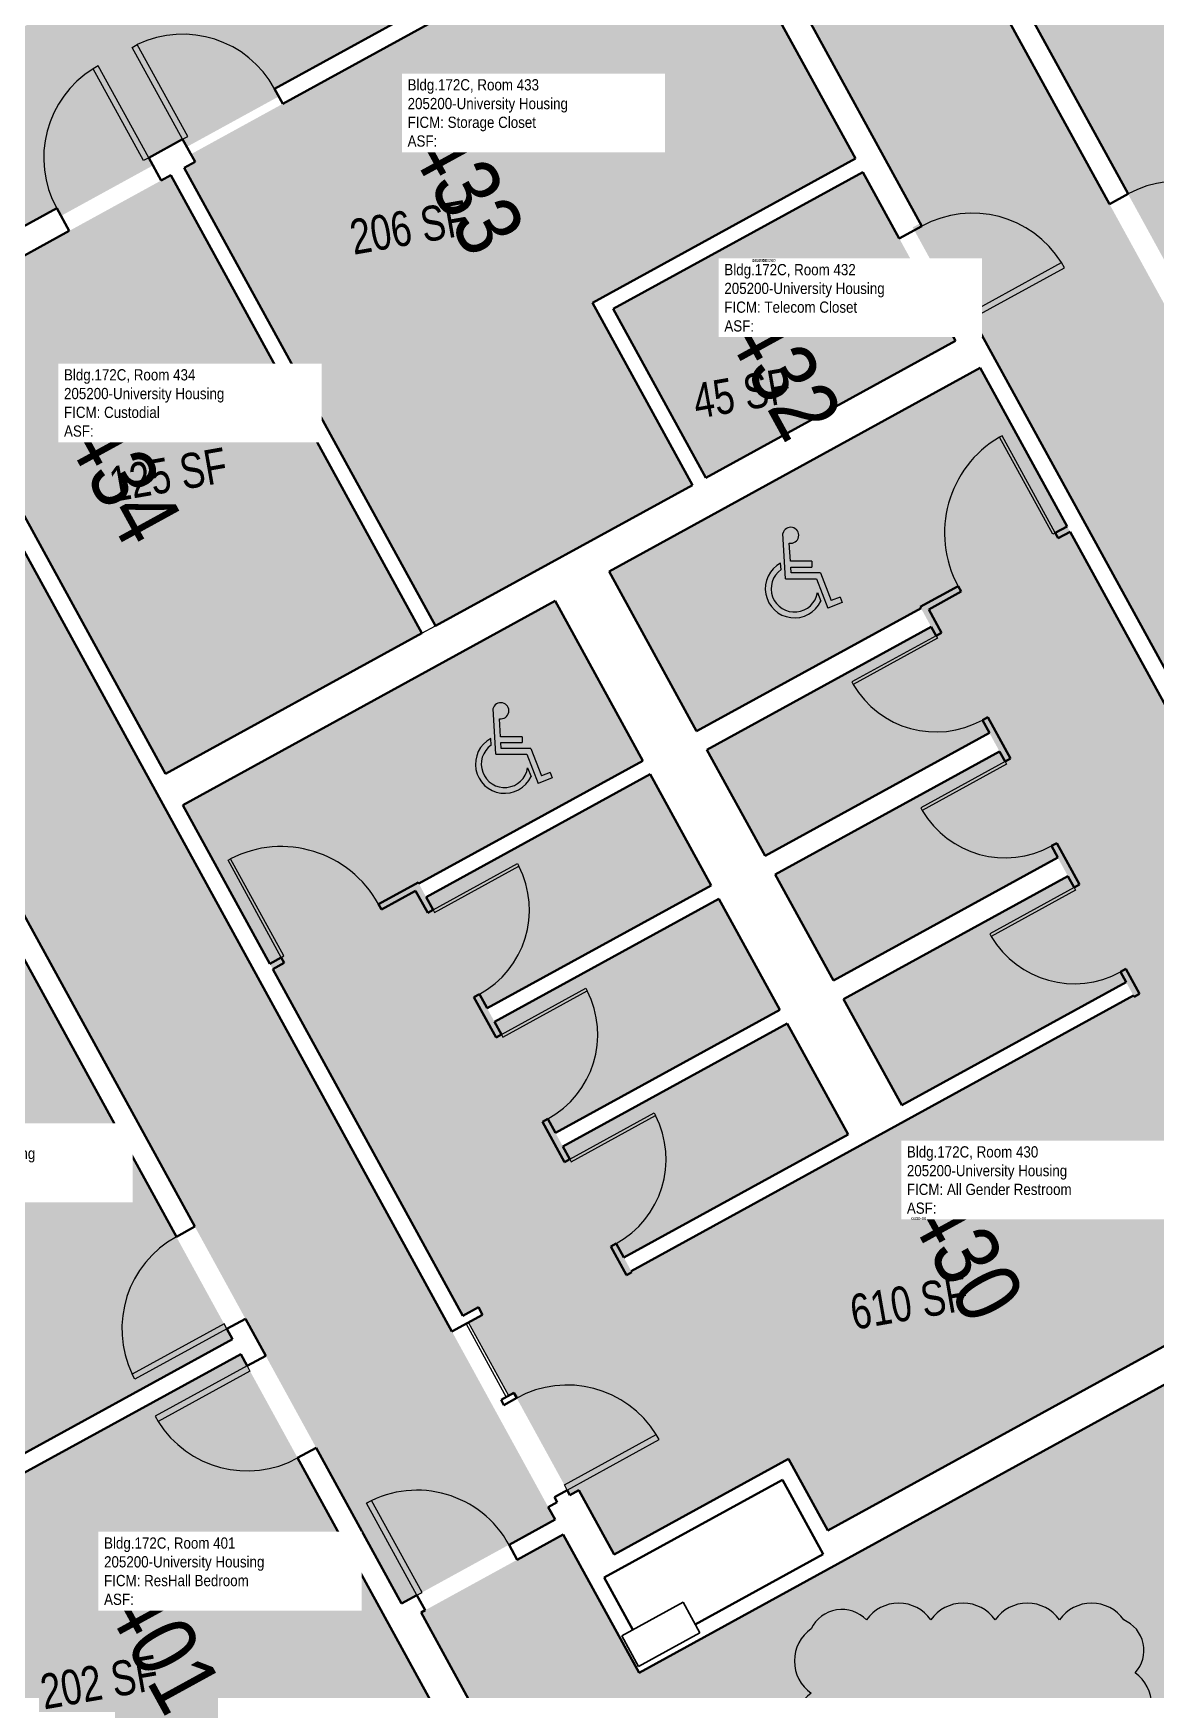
# Model space of a CAD drawing. Header units: inches. Extents: x 69235346 to 69237503, y 27657583 to 27660092.
# Drawn here: x 69235795 to 69236180, y 27659096 to 27659664 of the extents above; entities that cross this region are included whole.
import ezdxf
from ezdxf.enums import TextEntityAlignment as Align

# ---------------------------------------------------------------- set-up
doc = ezdxf.new("R2010")
doc.units = ezdxf.units.IN
doc.header["$LTSCALE"] = 100
doc.header["$MEASUREMENT"] = 0
doc.layers.get('0').update_dxf_attribs({"linetype": 'CONTINUOUS'})
for name, color, linetype in [('A-COLS', 5, 'CONTINUOUS'), ('A-DOOR', 2, 'CONTINUOUS'), ('A-GLAZ', 1, 'CONTINUOUS'), ('A-IDEN-ICON', 4, 'CONTINUOUS'), ('A-IDEN-RNUM', 7, 'CONTINUOUS'), ('A-IDEN-SNUM', 4, 'CONTINUOUS'), ('A-IDEN-VNUM', 4, 'CONTINUOUS'), ('A-WALL', 5, 'CONTINUOUS'), ('AREA-TEXT', 3, 'CONTINUOUS'), ('Rooms-Category-Color', 7, 'CONTINUOUS'), ('Rooms-College-Color', 7, 'CONTINUOUS'), ('Rooms-Department-Color', 7, 'CONTINUOUS'), ('Rooms-Division-Color', 7, 'CONTINUOUS'), ('Rooms-Information', 7, 'CONTINUOUS')]:
    doc.layers.add(name, color=color, linetype=linetype)
doc.layers.add('A-REV', color=1, linetype='CONTINUOUS', true_color=0xff0000)
doc.styles.add('CP_AREA', font='arial.ttf', dxfattribs={"height": 15})
doc.styles.add('CP_ROOMSNUMBER', font='arial.ttf', dxfattribs={"height": 1})
doc.styles.add('CP_ROOMVNUMBER', font='arial.ttf', dxfattribs={"width": 0.85, "height": 0.075})

# ---------------------------------------------------------------- blocks, each defined once
blk = doc.blocks.new('CPHC')
for p, q in [((5.49, 8), (5.01, 15.77)), ((6.31, 11), (6.12, 14.1)), ((4.7, 9.57), (4.63, 10.7)), ((10, 11), (6.31, 11)), ((6.37, 10), (10, 10)), ((6.43, 9), (6.37, 10)), ((11.48, 9), (6.43, 9)), ((10, 11), (10, 10)), ((11.48, 9), (13.31, 4.28)), ((5.49, 8), (10.79, 8)), ((10.79, 8), (12.74, 2.99)), ((10.95, 5.66), (11.53, 4.17)), ((15.18, 3.93), (12.74, 2.99)), ((14.82, 4.87), (13.31, 4.28)), ((14.82, 4.87), (15.18, 3.93))]:
    blk.add_line(p, q)
for centre, radius, start, end in [((6.35, 15.46), 1.38, 260.2584, 166.6451), ((7, 6.3), 5, 118.3454, 334.8586), ((7, 6.3), 4, 125.1719, 350.8537)]:
    blk.add_arc(centre, radius, start, end)

msp = doc.modelspace()

# ---------------------------------------------------------------- hatches: boundary and pattern name
at = {"layer": 'Rooms-Category-Color', "true_color": 0xadadad}
for points in [[(69236449.27, 27658960.69), (69236501.88, 27658989.54), (69236410.66, 27659155.86), (69236335.71, 27659292.53), (69236271.69, 27659409.25), (69236184.87, 27659567.57), (69236121.48, 27659683.14), (69236034.29, 27659842.11), (69236004.68, 27659896.11), (69235987.47, 27659927.49), (69235934.92, 27659898.67), (69235999.95, 27659780.08), (69235987.08, 27659773.02), (69235729.02, 27659631.5), (69235716.15, 27659624.43), (69235651.11, 27659743.02), (69235599.07, 27659714.48), (69235598.5, 27659714.17), (69235611.91, 27659689.72), (69235616.11, 27659682.06), (69235646.11, 27659627.37), (69235648.15, 27659623.64), (69235648.18, 27659623.58), (69235720.73, 27659491.3), (69235796.29, 27659353.53), (69235871.24, 27659216.86), (69235921.5, 27659125.23), (69235974.1, 27659154.08), (69235971.5, 27659158.82), (69235944.34, 27659208.36), (69235937.36, 27659221.07), (69235835.39, 27659407.01), (69235747.85, 27659566.62), (69235745, 27659571.83), (69235803.2, 27659603.74), (69235804.64, 27659601.11), (69235836.2, 27659618.42), (69235834.76, 27659621.05), (69235846.38, 27659627.43), (69235847.82, 27659624.8), (69235879.39, 27659642.11), (69235877.94, 27659644.74), (69235933.07, 27659674.97), (69236023.55, 27659724.59), (69236028.75, 27659727.45), (69236099.4, 27659598.63), (69236096.77, 27659597.19), (69236115.16, 27659563.65), (69236117.79, 27659565.09), (69236119.17, 27659562.57), (69236221.84, 27659375.38), (69236236.56, 27659348.53), (69236264.6, 27659297.4), (69236267.14, 27659292.77), (69236268.88, 27659289.6), (69236282.83, 27659264.17), (69236358.99, 27659125.29), (69236356.36, 27659123.85), (69236375.3, 27659089.32), (69236377.93, 27659090.77), (69236386.67, 27659074.83), (69236399.89, 27659050.72), (69236401.63, 27659047.55), (69236401.66, 27659047.49), (69236441.54, 27658974.77)], [(69235806.48, 27659595.42), (69235754.42, 27659566.87), (69235840.57, 27659409.78), (69235928.47, 27659457.99), (69235842.32, 27659615.08), (69235840.01, 27659613.81)], [(69236091.62, 27659594.36), (69236079.65, 27659616.17), (69235994.06, 27659569.23), (69236025.79, 27659511.36), (69236111.39, 27659558.31), (69236110.01, 27659560.83)], [(69236260.17, 27659287.81), (69236228.84, 27659344.94), (69236225.77, 27659343.25), (69236211.32, 27659369.61), (69236216.69, 27659372.55), (69236119.91, 27659549.01), (69235992.61, 27659479.19), (69236022.67, 27659424.39), (69236099.61, 27659466.59), (69236103.09, 27659460.23), (69236026.15, 27659418.04), (69236046.11, 27659381.65), (69236123.05, 27659423.84), (69236126.53, 27659417.49), (69236049.6, 27659375.29), (69236069.55, 27659338.9), (69236146.49, 27659381.1), (69236149.98, 27659374.74), (69236073.04, 27659332.55), (69236092.99, 27659296.16), (69236169.93, 27659338.36), (69236172.46, 27659333.75), (69236140.89, 27659316.44), (69236031.79, 27659256.61), (69236032.03, 27659256.17), (69236000.22, 27659239.29), (69235997.7, 27659243.9), (69236074.58, 27659286.06), (69236053.66, 27659324.2), (69235976.78, 27659282.04), (69235974.25, 27659286.64), (69236051.14, 27659328.81), (69236030.22, 27659366.95), (69235953.34, 27659324.78), (69235950.81, 27659329.38), (69236027.7, 27659371.55), (69236006.78, 27659409.69), (69235929.89, 27659367.53), (69235927.37, 27659372.13), (69236004.25, 27659414.29), (69235974.2, 27659469.09), (69235846.46, 27659399.04), (69235942.51, 27659223.9), (69235947.89, 27659226.84), (69235949.28, 27659224.3), (69235944.46, 27659221.65), (69235958.24, 27659196.53), (69235959.99, 27659197.49), (69235979.23, 27659162.42), (69235982.3, 27659164.1), (69235994.39, 27659142.05), (69236054.19, 27659174.84), (69236067.65, 27659150.29), (69236214.69, 27659230.94), (69236201.23, 27659255.49)], [(69236274.32, 27659031.9), (69236357.43, 27659076.41), (69236371.46, 27659084.1), (69236369.61, 27659087.48), (69236351.21, 27659121.02), (69236278.89, 27659252.89), (69236222.58, 27659222), (69236220.28, 27659220.74), (69236072.1, 27659139.48), (69236070.94, 27659138.84), (69236024.73, 27659113.5), (69236005.22, 27659102.8), (69236002.92, 27659101.54), (69236001.66, 27659103.84), (69235996.22, 27659113.75), (69235985.13, 27659133.98), (69235983.87, 27659136.28), (69235976.93, 27659148.93), (69235928.16, 27659122.18), (69235954.15, 27659074.79), (69235941.22, 27659067.69), (69236030.27, 27658905.32), (69236210.45, 27659004.14), (69236278.28, 27658880.46), (69236328.26, 27658907.87), (69236328, 27658908.35), (69236284.59, 27658987.49), (69236282.85, 27658990.67), (69236282.82, 27658990.72), (69236263.49, 27659025.96)]]:
    msp.add_hatch(color=253, dxfattribs=at).paths.add_polyline_path(points)
at = {"layer": 'Rooms-Category-Color', "true_color": 0x728ef3}
for points in [[(69236328.29, 27659649.58), (69236326.91, 27659652.1), (69236347.95, 27659663.64), (69236349.33, 27659661.12), (69236362.1, 27659668.12), (69236390.81, 27659683.87), (69236307.17, 27659836.38), (69236304.11, 27659834.69), (69236303.92, 27659835.02), (69236281.13, 27659822.52), (69236281.31, 27659822.19), (69236192.86, 27659773.68), (69236215.94, 27659731.6), (69236129.25, 27659684.05), (69236189.81, 27659573.63)], [(69236021.19, 27659508.84), (69235986.93, 27659571.31), (69236077.13, 27659620.78), (69236023.79, 27659718.03), (69235849.2, 27659622.27), (69235850.65, 27659619.64), (69235846.92, 27659617.6), (69235933.07, 27659460.51)], [(69235654.09, 27659269.41), (69235651.24, 27659267.85), (69235633.05, 27659257.87), (69235631.88, 27659260.01), (69235621.96, 27659254.57), (69235694.09, 27659123.05), (69235863.47, 27659215.95), (69235791.34, 27659347.47), (69235652.92, 27659271.55)], [(69235696.91, 27659117.9), (69235769.34, 27658985.83), (69235772.59, 27658987.61), (69235775.15, 27658989.02), (69235777.34, 27658990.22), (69235779.26, 27658991.27), (69235777.79, 27658993.96), (69235798.83, 27659005.5), (69235800.3, 27659002.82), (69235938.73, 27659078.73), (69235916.55, 27659119.17), (69235866.3, 27659210.8)]]:
    msp.add_hatch(color=171, dxfattribs=at).paths.add_polyline_path(points)
at = {"layer": 'Rooms-College-Color', "true_color": 0xadadad}
for points in [[(69236449.27, 27658960.69), (69236501.88, 27658989.54), (69236410.66, 27659155.86), (69236335.71, 27659292.53), (69236271.69, 27659409.25), (69236184.87, 27659567.57), (69236121.48, 27659683.14), (69236034.29, 27659842.11), (69236004.68, 27659896.11), (69235987.47, 27659927.49), (69235934.92, 27659898.67), (69235999.95, 27659780.08), (69235987.08, 27659773.02), (69235729.02, 27659631.5), (69235716.15, 27659624.43), (69235651.11, 27659743.02), (69235599.07, 27659714.48), (69235598.5, 27659714.17), (69235611.91, 27659689.72), (69235616.11, 27659682.06), (69235646.11, 27659627.37), (69235648.15, 27659623.64), (69235648.18, 27659623.58), (69235720.73, 27659491.3), (69235796.29, 27659353.53), (69235871.24, 27659216.86), (69235921.5, 27659125.23), (69235974.1, 27659154.08), (69235971.5, 27659158.82), (69235944.34, 27659208.36), (69235937.36, 27659221.07), (69235835.39, 27659407.01), (69235747.85, 27659566.62), (69235745, 27659571.83), (69235803.2, 27659603.74), (69235804.64, 27659601.11), (69235836.2, 27659618.42), (69235834.76, 27659621.05), (69235846.38, 27659627.43), (69235847.82, 27659624.8), (69235879.39, 27659642.11), (69235877.94, 27659644.74), (69235933.07, 27659674.97), (69236023.55, 27659724.59), (69236028.75, 27659727.45), (69236099.4, 27659598.63), (69236096.77, 27659597.19), (69236115.16, 27659563.65), (69236117.79, 27659565.09), (69236119.17, 27659562.57), (69236221.84, 27659375.38), (69236236.56, 27659348.53), (69236264.6, 27659297.4), (69236267.14, 27659292.77), (69236268.88, 27659289.6), (69236282.83, 27659264.17), (69236358.99, 27659125.29), (69236356.36, 27659123.85), (69236375.3, 27659089.32), (69236377.93, 27659090.77), (69236386.67, 27659074.83), (69236399.89, 27659050.72), (69236401.63, 27659047.55), (69236401.66, 27659047.49), (69236441.54, 27658974.77)], [(69236328.29, 27659649.58), (69236326.91, 27659652.1), (69236347.95, 27659663.64), (69236349.33, 27659661.12), (69236362.1, 27659668.12), (69236390.81, 27659683.87), (69236307.17, 27659836.38), (69236304.11, 27659834.69), (69236303.92, 27659835.02), (69236281.13, 27659822.52), (69236281.31, 27659822.19), (69236192.86, 27659773.68), (69236215.94, 27659731.6), (69236129.25, 27659684.05), (69236189.81, 27659573.63)], [(69236021.19, 27659508.84), (69235986.93, 27659571.31), (69236077.13, 27659620.78), (69236023.79, 27659718.03), (69235849.2, 27659622.27), (69235850.65, 27659619.64), (69235846.92, 27659617.6), (69235933.07, 27659460.51)], [(69235806.48, 27659595.42), (69235754.42, 27659566.87), (69235840.57, 27659409.78), (69235928.47, 27659457.99), (69235842.32, 27659615.08), (69235840.01, 27659613.81)], [(69236091.62, 27659594.36), (69236079.65, 27659616.17), (69235994.06, 27659569.23), (69236025.79, 27659511.36), (69236111.39, 27659558.31), (69236110.01, 27659560.83)], [(69236260.17, 27659287.81), (69236228.84, 27659344.94), (69236225.77, 27659343.25), (69236211.32, 27659369.61), (69236216.69, 27659372.55), (69236119.91, 27659549.01), (69235992.61, 27659479.19), (69236022.67, 27659424.39), (69236099.61, 27659466.59), (69236103.09, 27659460.23), (69236026.15, 27659418.04), (69236046.11, 27659381.65), (69236123.05, 27659423.84), (69236126.53, 27659417.49), (69236049.6, 27659375.29), (69236069.55, 27659338.9), (69236146.49, 27659381.1), (69236149.98, 27659374.74), (69236073.04, 27659332.55), (69236092.99, 27659296.16), (69236169.93, 27659338.36), (69236172.46, 27659333.75), (69236140.89, 27659316.44), (69236031.79, 27659256.61), (69236032.03, 27659256.17), (69236000.22, 27659239.29), (69235997.7, 27659243.9), (69236074.58, 27659286.06), (69236053.66, 27659324.2), (69235976.78, 27659282.04), (69235974.25, 27659286.64), (69236051.14, 27659328.81), (69236030.22, 27659366.95), (69235953.34, 27659324.78), (69235950.81, 27659329.38), (69236027.7, 27659371.55), (69236006.78, 27659409.69), (69235929.89, 27659367.53), (69235927.37, 27659372.13), (69236004.25, 27659414.29), (69235974.2, 27659469.09), (69235846.46, 27659399.04), (69235942.51, 27659223.9), (69235947.89, 27659226.84), (69235949.28, 27659224.3), (69235944.46, 27659221.65), (69235958.24, 27659196.53), (69235959.99, 27659197.49), (69235979.23, 27659162.42), (69235982.3, 27659164.1), (69235994.39, 27659142.05), (69236054.19, 27659174.84), (69236067.65, 27659150.29), (69236214.69, 27659230.94), (69236201.23, 27659255.49)], [(69235654.09, 27659269.41), (69235651.24, 27659267.85), (69235633.05, 27659257.87), (69235631.88, 27659260.01), (69235621.96, 27659254.57), (69235694.09, 27659123.05), (69235863.47, 27659215.95), (69235791.34, 27659347.47), (69235652.92, 27659271.55)], [(69236274.32, 27659031.9), (69236357.43, 27659076.41), (69236371.46, 27659084.1), (69236369.61, 27659087.48), (69236351.21, 27659121.02), (69236278.89, 27659252.89), (69236222.58, 27659222), (69236220.28, 27659220.74), (69236072.1, 27659139.48), (69236070.94, 27659138.84), (69236024.73, 27659113.5), (69236005.22, 27659102.8), (69236002.92, 27659101.54), (69236001.66, 27659103.84), (69235996.22, 27659113.75), (69235985.13, 27659133.98), (69235983.87, 27659136.28), (69235976.93, 27659148.93), (69235928.16, 27659122.18), (69235954.15, 27659074.79), (69235941.22, 27659067.69), (69236030.27, 27658905.32), (69236210.45, 27659004.14), (69236278.28, 27658880.46), (69236328.26, 27658907.87), (69236328, 27658908.35), (69236284.59, 27658987.49), (69236282.85, 27658990.67), (69236282.82, 27658990.72), (69236263.49, 27659025.96)], [(69235696.91, 27659117.9), (69235769.34, 27658985.83), (69235772.59, 27658987.61), (69235775.15, 27658989.02), (69235777.34, 27658990.22), (69235779.26, 27658991.27), (69235777.79, 27658993.96), (69235798.83, 27659005.5), (69235800.3, 27659002.82), (69235938.73, 27659078.73), (69235916.55, 27659119.17), (69235866.3, 27659210.8)]]:
    msp.add_hatch(color=253, dxfattribs=at).paths.add_polyline_path(points)
at = {"layer": 'Rooms-Department-Color', "true_color": 0xacacac}
for points in [[(69236449.27, 27658960.69), (69236501.88, 27658989.54), (69236410.66, 27659155.86), (69236335.71, 27659292.53), (69236271.69, 27659409.25), (69236184.87, 27659567.57), (69236121.48, 27659683.14), (69236034.29, 27659842.11), (69236004.68, 27659896.11), (69235987.47, 27659927.49), (69235934.92, 27659898.67), (69235999.95, 27659780.08), (69235987.08, 27659773.02), (69235729.02, 27659631.5), (69235716.15, 27659624.43), (69235651.11, 27659743.02), (69235599.07, 27659714.48), (69235598.5, 27659714.17), (69235611.91, 27659689.72), (69235616.11, 27659682.06), (69235646.11, 27659627.37), (69235648.15, 27659623.64), (69235648.18, 27659623.58), (69235720.73, 27659491.3), (69235796.29, 27659353.53), (69235871.24, 27659216.86), (69235921.5, 27659125.23), (69235974.1, 27659154.08), (69235971.5, 27659158.82), (69235944.34, 27659208.36), (69235937.36, 27659221.07), (69235835.39, 27659407.01), (69235747.85, 27659566.62), (69235745, 27659571.83), (69235803.2, 27659603.74), (69235804.64, 27659601.11), (69235836.2, 27659618.42), (69235834.76, 27659621.05), (69235846.38, 27659627.43), (69235847.82, 27659624.8), (69235879.39, 27659642.11), (69235877.94, 27659644.74), (69235933.07, 27659674.97), (69236023.55, 27659724.59), (69236028.75, 27659727.45), (69236099.4, 27659598.63), (69236096.77, 27659597.19), (69236115.16, 27659563.65), (69236117.79, 27659565.09), (69236119.17, 27659562.57), (69236221.84, 27659375.38), (69236236.56, 27659348.53), (69236264.6, 27659297.4), (69236267.14, 27659292.77), (69236268.88, 27659289.6), (69236282.83, 27659264.17), (69236358.99, 27659125.29), (69236356.36, 27659123.85), (69236375.3, 27659089.32), (69236377.93, 27659090.77), (69236386.67, 27659074.83), (69236399.89, 27659050.72), (69236401.63, 27659047.55), (69236401.66, 27659047.49), (69236441.54, 27658974.77)], [(69235806.48, 27659595.42), (69235754.42, 27659566.87), (69235840.57, 27659409.78), (69235928.47, 27659457.99), (69235842.32, 27659615.08), (69235840.01, 27659613.81)], [(69236091.62, 27659594.36), (69236079.65, 27659616.17), (69235994.06, 27659569.23), (69236025.79, 27659511.36), (69236111.39, 27659558.31), (69236110.01, 27659560.83)], [(69236260.17, 27659287.81), (69236228.84, 27659344.94), (69236225.77, 27659343.25), (69236211.32, 27659369.61), (69236216.69, 27659372.55), (69236119.91, 27659549.01), (69235992.61, 27659479.19), (69236022.67, 27659424.39), (69236099.61, 27659466.59), (69236103.09, 27659460.23), (69236026.15, 27659418.04), (69236046.11, 27659381.65), (69236123.05, 27659423.84), (69236126.53, 27659417.49), (69236049.6, 27659375.29), (69236069.55, 27659338.9), (69236146.49, 27659381.1), (69236149.98, 27659374.74), (69236073.04, 27659332.55), (69236092.99, 27659296.16), (69236169.93, 27659338.36), (69236172.46, 27659333.75), (69236140.89, 27659316.44), (69236031.79, 27659256.61), (69236032.03, 27659256.17), (69236000.22, 27659239.29), (69235997.7, 27659243.9), (69236074.58, 27659286.06), (69236053.66, 27659324.2), (69235976.78, 27659282.04), (69235974.25, 27659286.64), (69236051.14, 27659328.81), (69236030.22, 27659366.95), (69235953.34, 27659324.78), (69235950.81, 27659329.38), (69236027.7, 27659371.55), (69236006.78, 27659409.69), (69235929.89, 27659367.53), (69235927.37, 27659372.13), (69236004.25, 27659414.29), (69235974.2, 27659469.09), (69235846.46, 27659399.04), (69235942.51, 27659223.9), (69235947.89, 27659226.84), (69235949.28, 27659224.3), (69235944.46, 27659221.65), (69235958.24, 27659196.53), (69235959.99, 27659197.49), (69235979.23, 27659162.42), (69235982.3, 27659164.1), (69235994.39, 27659142.05), (69236054.19, 27659174.84), (69236067.65, 27659150.29), (69236214.69, 27659230.94), (69236201.23, 27659255.49)], [(69236274.32, 27659031.9), (69236357.43, 27659076.41), (69236371.46, 27659084.1), (69236369.61, 27659087.48), (69236351.21, 27659121.02), (69236278.89, 27659252.89), (69236222.58, 27659222), (69236220.28, 27659220.74), (69236072.1, 27659139.48), (69236070.94, 27659138.84), (69236024.73, 27659113.5), (69236005.22, 27659102.8), (69236002.92, 27659101.54), (69236001.66, 27659103.84), (69235996.22, 27659113.75), (69235985.13, 27659133.98), (69235983.87, 27659136.28), (69235976.93, 27659148.93), (69235928.16, 27659122.18), (69235954.15, 27659074.79), (69235941.22, 27659067.69), (69236030.27, 27658905.32), (69236210.45, 27659004.14), (69236278.28, 27658880.46), (69236328.26, 27658907.87), (69236328, 27658908.35), (69236284.59, 27658987.49), (69236282.85, 27658990.67), (69236282.82, 27658990.72), (69236263.49, 27659025.96)]]:
    msp.add_hatch(color=253, dxfattribs=at).paths.add_polyline_path(points)
at = {"layer": 'Rooms-Department-Color', "true_color": 0x604aed}
for points in [[(69236328.29, 27659649.58), (69236326.91, 27659652.1), (69236347.95, 27659663.64), (69236349.33, 27659661.12), (69236362.1, 27659668.12), (69236390.81, 27659683.87), (69236307.17, 27659836.38), (69236304.11, 27659834.69), (69236303.92, 27659835.02), (69236281.13, 27659822.52), (69236281.31, 27659822.19), (69236192.86, 27659773.68), (69236215.94, 27659731.6), (69236129.25, 27659684.05), (69236189.81, 27659573.63)], [(69236021.19, 27659508.84), (69235986.93, 27659571.31), (69236077.13, 27659620.78), (69236023.79, 27659718.03), (69235849.2, 27659622.27), (69235850.65, 27659619.64), (69235846.92, 27659617.6), (69235933.07, 27659460.51)], [(69235654.09, 27659269.41), (69235651.24, 27659267.85), (69235633.05, 27659257.87), (69235631.88, 27659260.01), (69235621.96, 27659254.57), (69235694.09, 27659123.05), (69235863.47, 27659215.95), (69235791.34, 27659347.47), (69235652.92, 27659271.55)], [(69235696.91, 27659117.9), (69235769.34, 27658985.83), (69235772.59, 27658987.61), (69235775.15, 27658989.02), (69235777.34, 27658990.22), (69235779.26, 27658991.27), (69235777.79, 27658993.96), (69235798.83, 27659005.5), (69235800.3, 27659002.82), (69235938.73, 27659078.73), (69235916.55, 27659119.17), (69235866.3, 27659210.8)]]:
    msp.add_hatch(color=173, dxfattribs=at).paths.add_polyline_path(points)
at = {"layer": 'Rooms-Division-Color', "true_color": 0xadadad}
for points in [[(69236449.27, 27658960.69), (69236501.88, 27658989.54), (69236410.66, 27659155.86), (69236335.71, 27659292.53), (69236271.69, 27659409.25), (69236184.87, 27659567.57), (69236121.48, 27659683.14), (69236034.29, 27659842.11), (69236004.68, 27659896.11), (69235987.47, 27659927.49), (69235934.92, 27659898.67), (69235999.95, 27659780.08), (69235987.08, 27659773.02), (69235729.02, 27659631.5), (69235716.15, 27659624.43), (69235651.11, 27659743.02), (69235599.07, 27659714.48), (69235598.5, 27659714.17), (69235611.91, 27659689.72), (69235616.11, 27659682.06), (69235646.11, 27659627.37), (69235648.15, 27659623.64), (69235648.18, 27659623.58), (69235720.73, 27659491.3), (69235796.29, 27659353.53), (69235871.24, 27659216.86), (69235921.5, 27659125.23), (69235974.1, 27659154.08), (69235971.5, 27659158.82), (69235944.34, 27659208.36), (69235937.36, 27659221.07), (69235835.39, 27659407.01), (69235747.85, 27659566.62), (69235745, 27659571.83), (69235803.2, 27659603.74), (69235804.64, 27659601.11), (69235836.2, 27659618.42), (69235834.76, 27659621.05), (69235846.38, 27659627.43), (69235847.82, 27659624.8), (69235879.39, 27659642.11), (69235877.94, 27659644.74), (69235933.07, 27659674.97), (69236023.55, 27659724.59), (69236028.75, 27659727.45), (69236099.4, 27659598.63), (69236096.77, 27659597.19), (69236115.16, 27659563.65), (69236117.79, 27659565.09), (69236119.17, 27659562.57), (69236221.84, 27659375.38), (69236236.56, 27659348.53), (69236264.6, 27659297.4), (69236267.14, 27659292.77), (69236268.88, 27659289.6), (69236282.83, 27659264.17), (69236358.99, 27659125.29), (69236356.36, 27659123.85), (69236375.3, 27659089.32), (69236377.93, 27659090.77), (69236386.67, 27659074.83), (69236399.89, 27659050.72), (69236401.63, 27659047.55), (69236401.66, 27659047.49), (69236441.54, 27658974.77)], [(69235806.48, 27659595.42), (69235754.42, 27659566.87), (69235840.57, 27659409.78), (69235928.47, 27659457.99), (69235842.32, 27659615.08), (69235840.01, 27659613.81)], [(69236091.62, 27659594.36), (69236079.65, 27659616.17), (69235994.06, 27659569.23), (69236025.79, 27659511.36), (69236111.39, 27659558.31), (69236110.01, 27659560.83)], [(69236260.17, 27659287.81), (69236228.84, 27659344.94), (69236225.77, 27659343.25), (69236211.32, 27659369.61), (69236216.69, 27659372.55), (69236119.91, 27659549.01), (69235992.61, 27659479.19), (69236022.67, 27659424.39), (69236099.61, 27659466.59), (69236103.09, 27659460.23), (69236026.15, 27659418.04), (69236046.11, 27659381.65), (69236123.05, 27659423.84), (69236126.53, 27659417.49), (69236049.6, 27659375.29), (69236069.55, 27659338.9), (69236146.49, 27659381.1), (69236149.98, 27659374.74), (69236073.04, 27659332.55), (69236092.99, 27659296.16), (69236169.93, 27659338.36), (69236172.46, 27659333.75), (69236140.89, 27659316.44), (69236031.79, 27659256.61), (69236032.03, 27659256.17), (69236000.22, 27659239.29), (69235997.7, 27659243.9), (69236074.58, 27659286.06), (69236053.66, 27659324.2), (69235976.78, 27659282.04), (69235974.25, 27659286.64), (69236051.14, 27659328.81), (69236030.22, 27659366.95), (69235953.34, 27659324.78), (69235950.81, 27659329.38), (69236027.7, 27659371.55), (69236006.78, 27659409.69), (69235929.89, 27659367.53), (69235927.37, 27659372.13), (69236004.25, 27659414.29), (69235974.2, 27659469.09), (69235846.46, 27659399.04), (69235942.51, 27659223.9), (69235947.89, 27659226.84), (69235949.28, 27659224.3), (69235944.46, 27659221.65), (69235958.24, 27659196.53), (69235959.99, 27659197.49), (69235979.23, 27659162.42), (69235982.3, 27659164.1), (69235994.39, 27659142.05), (69236054.19, 27659174.84), (69236067.65, 27659150.29), (69236214.69, 27659230.94), (69236201.23, 27659255.49)], [(69236274.32, 27659031.9), (69236357.43, 27659076.41), (69236371.46, 27659084.1), (69236369.61, 27659087.48), (69236351.21, 27659121.02), (69236278.89, 27659252.89), (69236222.58, 27659222), (69236220.28, 27659220.74), (69236072.1, 27659139.48), (69236070.94, 27659138.84), (69236024.73, 27659113.5), (69236005.22, 27659102.8), (69236002.92, 27659101.54), (69236001.66, 27659103.84), (69235996.22, 27659113.75), (69235985.13, 27659133.98), (69235983.87, 27659136.28), (69235976.93, 27659148.93), (69235928.16, 27659122.18), (69235954.15, 27659074.79), (69235941.22, 27659067.69), (69236030.27, 27658905.32), (69236210.45, 27659004.14), (69236278.28, 27658880.46), (69236328.26, 27658907.87), (69236328, 27658908.35), (69236284.59, 27658987.49), (69236282.85, 27658990.67), (69236282.82, 27658990.72), (69236263.49, 27659025.96)]]:
    msp.add_hatch(color=253, dxfattribs=at).paths.add_polyline_path(points)
at = {"layer": 'Rooms-Division-Color', "true_color": 0x604aed}
for points in [[(69236328.29, 27659649.58), (69236326.91, 27659652.1), (69236347.95, 27659663.64), (69236349.33, 27659661.12), (69236362.1, 27659668.12), (69236390.81, 27659683.87), (69236307.17, 27659836.38), (69236304.11, 27659834.69), (69236303.92, 27659835.02), (69236281.13, 27659822.52), (69236281.31, 27659822.19), (69236192.86, 27659773.68), (69236215.94, 27659731.6), (69236129.25, 27659684.05), (69236189.81, 27659573.63)], [(69236021.19, 27659508.84), (69235986.93, 27659571.31), (69236077.13, 27659620.78), (69236023.79, 27659718.03), (69235849.2, 27659622.27), (69235850.65, 27659619.64), (69235846.92, 27659617.6), (69235933.07, 27659460.51)], [(69235654.09, 27659269.41), (69235651.24, 27659267.85), (69235633.05, 27659257.87), (69235631.88, 27659260.01), (69235621.96, 27659254.57), (69235694.09, 27659123.05), (69235863.47, 27659215.95), (69235791.34, 27659347.47), (69235652.92, 27659271.55)], [(69235696.91, 27659117.9), (69235769.34, 27658985.83), (69235772.59, 27658987.61), (69235775.15, 27658989.02), (69235777.34, 27658990.22), (69235779.26, 27658991.27), (69235777.79, 27658993.96), (69235798.83, 27659005.5), (69235800.3, 27659002.82), (69235938.73, 27659078.73), (69235916.55, 27659119.17), (69235866.3, 27659210.8)]]:
    msp.add_hatch(color=173, dxfattribs=at).paths.add_polyline_path(points)

# ---------------------------------------------------------------- linework, layer by layer
at = {"layer": 'A-COLS', "lineweight": 35}
for p, q in [((69235996.99, 27659114.18), (69236018.03, 27659125.72)), ((69236018.03, 27659125.72), (69236023.8, 27659115.19)), ((69236002.76, 27659103.65), (69235996.99, 27659114.18)), ((69236023.8, 27659115.19), (69236002.76, 27659103.65))]:
    msp.add_line(p, q, dxfattribs=at)
at = {"layer": 'A-DOOR'}
for p, q in [((69235829.09, 27659658.94), (69235830.85, 27659659.9)), ((69235846.38, 27659627.43), (69235829.09, 27659658.94)), ((69235848.13, 27659628.39), (69235830.85, 27659659.9)), ((69235817.48, 27659652.57), (69235815.72, 27659651.61)), ((69235833.01, 27659620.09), (69235815.72, 27659651.61)), ((69235834.76, 27659621.05), (69235817.48, 27659652.57)), ((69235846.38, 27659627.43), (69235848.13, 27659628.39)), ((69235834.76, 27659621.05), (69235833.01, 27659620.09)), ((69236116.29, 27659567.83), (69236147.8, 27659585.12)), ((69236117.25, 27659566.08), (69236148.77, 27659583.36)), ((69236148.77, 27659583.36), (69236147.8, 27659585.12)), ((69236117.25, 27659566.08), (69236116.29, 27659567.83)), ((69236127.4, 27659525.73), (69236126.53, 27659525.25)), ((69236144.79, 27659491.94), (69236126.53, 27659525.25)), ((69236145.67, 27659492.42), (69236127.4, 27659525.73)), ((69236145.67, 27659492.42), (69236144.79, 27659491.94)), ((69236104.77, 27659457.16), (69236075.85, 27659441.3)), ((69236105.26, 27659456.29), (69236076.33, 27659440.42)), ((69236104.77, 27659457.16), (69236105.26, 27659456.29)), ((69236075.85, 27659441.3), (69236076.33, 27659440.42)), ((69236128.46, 27659413.98), (69236099.54, 27659398.12)), ((69236128.94, 27659413.1), (69236100.02, 27659397.24)), ((69236128.46, 27659413.98), (69236128.94, 27659413.1)), ((69236099.54, 27659398.12), (69236100.02, 27659397.24)), ((69235861.95, 27659380.15), (69235862.83, 27659380.63)), ((69235880.22, 27659346.84), (69235861.95, 27659380.15)), ((69235881.1, 27659347.32), (69235862.83, 27659380.63)), ((69235932.3, 27659363.14), (69235961.22, 27659379)), ((69235961.22, 27659379), (69235961.7, 27659378.13)), ((69235932.78, 27659362.26), (69235961.7, 27659378.13)), ((69236152.14, 27659370.8), (69236123.22, 27659354.94)), ((69236152.62, 27659369.92), (69236123.7, 27659354.06)), ((69236152.14, 27659370.8), (69236152.62, 27659369.92)), ((69235932.3, 27659363.14), (69235932.78, 27659362.26)), ((69236123.22, 27659354.94), (69236123.7, 27659354.06)), ((69235880.22, 27659346.84), (69235881.1, 27659347.32)), ((69235955.74, 27659320.4), (69235984.66, 27659336.26)), ((69235956.22, 27659319.52), (69235985.14, 27659335.38)), ((69235984.66, 27659336.26), (69235985.14, 27659335.38)), ((69235955.74, 27659320.4), (69235956.22, 27659319.52)), ((69235979.18, 27659277.65), (69236008.1, 27659293.51)), ((69236008.1, 27659293.51), (69236008.59, 27659292.64)), ((69235979.66, 27659276.78), (69236008.59, 27659292.64)), ((69235979.18, 27659277.65), (69235979.66, 27659276.78)), ((69235860.59, 27659221.21), (69235829.07, 27659203.93)), ((69235861.55, 27659219.46), (69235830.03, 27659202.17)), ((69235861.55, 27659219.46), (69235860.59, 27659221.21)), ((69235830.03, 27659202.17), (69235829.07, 27659203.93)), ((69235868.52, 27659206.74), (69235837.01, 27659189.46)), ((69235869.48, 27659204.99), (69235837.97, 27659187.71)), ((69235868.52, 27659206.74), (69235869.48, 27659204.99)), ((69235837.01, 27659189.46), (69235837.97, 27659187.71)), ((69235977.3, 27659165.93), (69236008.82, 27659183.21)), ((69235978.26, 27659164.17), (69236009.78, 27659181.46)), ((69236009.78, 27659181.46), (69236008.82, 27659183.21)), ((69235978.26, 27659164.17), (69235977.3, 27659165.93)), ((69235909.45, 27659159.68), (69235911.2, 27659160.64)), ((69235926.76, 27659128.11), (69235909.45, 27659159.68)), ((69235928.51, 27659129.08), (69235911.2, 27659160.64)), ((69235926.76, 27659128.11), (69235928.51, 27659129.08))]:
    msp.add_line(p, q, dxfattribs=at)
at = {"layer": 'A-DOOR', "lineweight": 25}
for centre, radius, start, end in [((69235846.38, 27659627.43), 36, 28.7419, 115.5572), ((69235834.76, 27659621.05), 36, 121.9266, 208.7419), ((69236187.92, 27659577.08), 36, 31.9266, 118.7419), ((69236117.25, 27659566.08), 36, 31.9266, 118.7419), ((69236145.67, 27659492.42), 38, 120.2499, 208.7419), ((69236104.77, 27659457.16), 33, 210.4784, 298.7419), ((69236128.46, 27659413.98), 33, 210.4784, 298.7419), ((69235880.22, 27659346.84), 38, 28.7419, 117.2339), ((69235932.3, 27659363.14), 33, 298.7419, 27.0054), ((69236152.14, 27659370.8), 33, 210.4784, 298.7419), ((69235955.74, 27659320.4), 33, 298.7419, 27.0054), ((69235979.18, 27659277.65), 33, 298.7419, 27.0054), ((69235861.55, 27659219.46), 36, 118.7419, 205.5572), ((69235978.26, 27659164.17), 36, 31.9266, 118.7419), ((69235868.52, 27659206.74), 36, 211.9266, 298.7419), ((69235926.76, 27659128.11), 36, 28.7419, 118.7419)]:
    msp.add_arc(centre, radius, start, end, dxfattribs=at)
at = {"layer": 'A-GLAZ'}
for p, q in [((69235943.58, 27659221.17), (69235957.36, 27659196.05)), ((69235958.24, 27659196.53), (69235944.46, 27659221.65))]:
    msp.add_line(p, q, dxfattribs=at)
at = {"layer": 'A-REV'}
msp.add_lwpolyline([(69236061.95, 27659014.08, 0.520567), (69236084, 27659014.08, 0.520567), (69236106.05, 27659014.08, 0.520567), (69236128.1, 27659014.08, 0.520567), (69236150.14, 27659014.08, 0.520567), (69236172.19, 27659014.08, 0.520567), (69236173, 27659035.32, 0.520567), (69236173, 27659057.37, 0.520567), (69236173, 27659079.41, 0.520567), (69236173, 27659101.46, 0.520567), (69236169.13, 27659119.64, 0.520567), (69236147.08, 27659119.64, 0.520567), (69236125.03, 27659119.64, 0.520567), (69236102.99, 27659119.64, 0.520567), (69236080.94, 27659119.64, 0.520567), (69236061.95, 27659116.57, 0.520567), (69236061.95, 27659094.53, 0.520567), (69236061.95, 27659072.48, 0.520567), (69236061.95, 27659050.43, 0.520567), (69236061.95, 27659028.38, 0.520567)], format="xyb", close=True, dxfattribs=at)
at = {"layer": 'A-WALL', "lineweight": 50}
for p, q in [((69236054.93, 27659804.48), (69236164.25, 27659605.16)), ((69236028.75, 27659727.45), (69235877.94, 27659644.74)), ((69236099.94, 27659597.65), (69236028.75, 27659727.45)), ((69235880.77, 27659639.59), (69236023.79, 27659718.03)), ((69236023.79, 27659718.03), (69236077.13, 27659620.78)), ((69236170.6, 27659608.65), (69236129.25, 27659684.05)), ((69235880.77, 27659639.59), (69235877.94, 27659644.74)), ((69235846.38, 27659627.43), (69235834.76, 27659621.05)), ((69235850.65, 27659619.64), (69235846.38, 27659627.43)), ((69235834.76, 27659621.05), (69235839.03, 27659613.27)), ((69235846.92, 27659617.6), (69235850.65, 27659619.64)), ((69235933.07, 27659460.51), (69235846.92, 27659617.6)), ((69236077.13, 27659620.78), (69235986.93, 27659571.31)), ((69235839.03, 27659613.27), (69235842.32, 27659615.08)), ((69235842.32, 27659615.08), (69235928.47, 27659457.99)), ((69235994.06, 27659569.23), (69236079.65, 27659616.17)), ((69236079.65, 27659616.17), (69236092.16, 27659593.38)), ((69236164.25, 27659605.16), (69236170.6, 27659608.65)), ((69235803.2, 27659603.74), (69235745, 27659571.83)), ((69235807.46, 27659595.96), (69235803.2, 27659603.74)), ((69235754.42, 27659566.87), (69235807.46, 27659595.96)), ((69236092.16, 27659593.38), (69236099.94, 27659597.65)), ((69235745, 27659571.83), (69235938.76, 27659218.52)), ((69235840.57, 27659409.78), (69235754.42, 27659566.87)), ((69235986.93, 27659571.31), (69236021.19, 27659508.84)), ((69236025.79, 27659511.36), (69235994.06, 27659569.23)), ((69236117.25, 27659566.08), (69236115.28, 27659565)), ((69236236.29, 27659349.02), (69236117.25, 27659566.08)), ((69236114.62, 27659564.64), (69236109.47, 27659561.81)), ((69236109.47, 27659561.81), (69236111.39, 27659558.31)), ((69236025.79, 27659511.36), (69236111.39, 27659558.31)), ((69235992.61, 27659479.19), (69236119.91, 27659549.01)), ((69236119.91, 27659549.01), (69236149.73, 27659494.65)), ((69236021.19, 27659508.84), (69235933.07, 27659460.51)), ((69236149.73, 27659494.65), (69236145.67, 27659492.42)), ((69236145.67, 27659492.42), (69236146.69, 27659490.56)), ((69236146.69, 27659490.56), (69236150.75, 27659492.78)), ((69236150.75, 27659492.78), (69236216.69, 27659372.55)), ((69235992.61, 27659479.19), (69236022.67, 27659424.39)), ((69236112.35, 27659474.15), (69236099.37, 27659467.03)), ((69236102.25, 27659466.19), (69236113.37, 27659472.29)), ((69236113.37, 27659472.29), (69236112.35, 27659474.15)), ((69235846.46, 27659399.04), (69235974.2, 27659469.09)), ((69235974.2, 27659469.09), (69236004.25, 27659414.29)), ((69236099.61, 27659466.59), (69236022.67, 27659424.39)), ((69236099.37, 27659467.03), (69236099.61, 27659466.59)), ((69236106.64, 27659458.18), (69236102.25, 27659466.19)), ((69236026.15, 27659418.04), (69236103.09, 27659460.23)), ((69236103.09, 27659460.23), (69236104.77, 27659457.16)), ((69236104.77, 27659457.16), (69236106.64, 27659458.18)), ((69235850.6, 27659254.51), (69235741.68, 27659453.1)), ((69235928.47, 27659457.99), (69235840.57, 27659409.78)), ((69236122.51, 27659429.25), (69236120.64, 27659428.23)), ((69236120.64, 27659428.23), (69236123.05, 27659423.84)), ((69236130.32, 27659415), (69236122.51, 27659429.25)), ((69236046.11, 27659381.65), (69236123.05, 27659423.84)), ((69236004.25, 27659414.29), (69235927.37, 27659372.13)), ((69236026.15, 27659418.04), (69236046.11, 27659381.65)), ((69236126.53, 27659417.49), (69236049.6, 27659375.29)), ((69236126.53, 27659417.49), (69236128.46, 27659413.98)), ((69236128.46, 27659413.98), (69236130.32, 27659415)), ((69235929.89, 27659367.53), (69236006.78, 27659409.69)), ((69236006.78, 27659409.69), (69236027.7, 27659371.55)), ((69235876.28, 27659344.68), (69235846.46, 27659399.04)), ((69236146.19, 27659386.07), (69236144.33, 27659385.05)), ((69236144.33, 27659385.05), (69236146.49, 27659381.1)), ((69236154, 27659371.82), (69236146.19, 27659386.07)), ((69236069.55, 27659338.9), (69236146.49, 27659381.1)), ((69236049.6, 27659375.29), (69236069.55, 27659338.9)), ((69236149.98, 27659374.74), (69236073.04, 27659332.55)), ((69236149.98, 27659374.74), (69236152.14, 27659370.8)), ((69235927.13, 27659372.57), (69235913.54, 27659365.11)), ((69235914.56, 27659363.25), (69235926.29, 27659369.68)), ((69235926.29, 27659369.68), (69235930.44, 27659362.12)), ((69235927.37, 27659372.13), (69235927.13, 27659372.57)), ((69235932.3, 27659363.14), (69235929.89, 27659367.53)), ((69236027.7, 27659371.55), (69235950.81, 27659329.38)), ((69236152.14, 27659370.8), (69236154, 27659371.82)), ((69235913.54, 27659365.11), (69235914.56, 27659363.25)), ((69235930.44, 27659362.12), (69235932.3, 27659363.14)), ((69235953.34, 27659324.78), (69236030.22, 27659366.95)), ((69236030.22, 27659366.95), (69236051.14, 27659328.81)), ((69235791.34, 27659347.47), (69235844.24, 27659251.02)), ((69235880.22, 27659346.84), (69235876.28, 27659344.68)), ((69235877.3, 27659342.81), (69235881.24, 27659344.98)), ((69235881.24, 27659344.98), (69235880.22, 27659346.84)), ((69235942.51, 27659223.9), (69235877.3, 27659342.81)), ((69236169.87, 27659342.89), (69236168.01, 27659341.86)), ((69236168.01, 27659341.86), (69236169.93, 27659338.36)), ((69236174.56, 27659334.34), (69236169.87, 27659342.89)), ((69235948.17, 27659334.21), (69235946.3, 27659333.19)), ((69235946.3, 27659333.19), (69235953.88, 27659319.38)), ((69235950.81, 27659329.38), (69235948.17, 27659334.21)), ((69236000.22, 27659239.29), (69236172.46, 27659333.75)), ((69236092.99, 27659296.16), (69236169.93, 27659338.36)), ((69236172.46, 27659333.75), (69236172.7, 27659333.32)), ((69236172.7, 27659333.32), (69236174.56, 27659334.34)), ((69236051.14, 27659328.81), (69235974.25, 27659286.64)), ((69236073.04, 27659332.55), (69236092.99, 27659296.16)), ((69235955.74, 27659320.4), (69235953.34, 27659324.78)), ((69235976.78, 27659282.04), (69236053.66, 27659324.2)), ((69236053.66, 27659324.2), (69236074.58, 27659286.06)), ((69235953.88, 27659319.38), (69235955.74, 27659320.4)), ((69235971.61, 27659291.46), (69235969.75, 27659290.44)), ((69235969.75, 27659290.44), (69235977.32, 27659276.63)), ((69235974.25, 27659286.64), (69235971.61, 27659291.46)), ((69235979.18, 27659277.65), (69235976.78, 27659282.04)), ((69236074.58, 27659286.06), (69235997.7, 27659243.9)), ((69235977.32, 27659276.63), (69235979.18, 27659277.65)), ((69235844.24, 27659251.02), (69235850.6, 27659254.51)), ((69235995.05, 27659248.72), (69235993.19, 27659247.7)), ((69235997.7, 27659243.9), (69235995.05, 27659248.72)), ((69236002.92, 27659101.54), (69236278.89, 27659252.89)), ((69235993.19, 27659247.7), (69235998.6, 27659237.83)), ((69235998.6, 27659237.83), (69236000.46, 27659238.85)), ((69236000.46, 27659238.85), (69236000.22, 27659239.29)), ((69236214.69, 27659230.94), (69236067.65, 27659150.29)), ((69235947.89, 27659226.84), (69235942.51, 27659223.9)), ((69235949.28, 27659224.3), (69235947.89, 27659226.84)), ((69235867.91, 27659222.94), (69235861.55, 27659219.46)), ((69235861.55, 27659219.46), (69235863.47, 27659215.95)), ((69235874.88, 27659210.23), (69235867.91, 27659222.94)), ((69235938.76, 27659218.52), (69235949.28, 27659224.3)), ((69235863.47, 27659215.95), (69235694.09, 27659123.05)), ((69235696.91, 27659117.9), (69235866.3, 27659210.8)), ((69235866.3, 27659210.8), (69235868.52, 27659206.74)), ((69235868.52, 27659206.74), (69235874.88, 27659210.23)), ((69235959.99, 27659197.49), (69235955.61, 27659195.09)), ((69235960.95, 27659195.74), (69235959.99, 27659197.49)), ((69235955.61, 27659195.09), (69235956.57, 27659193.33)), ((69235956.57, 27659193.33), (69235960.95, 27659195.74)), ((69235892.19, 27659178.67), (69235885.83, 27659175.18)), ((69235885.83, 27659175.18), (69235938.73, 27659078.73)), ((69235921.5, 27659125.23), (69235892.19, 27659178.67)), ((69235994.39, 27659142.05), (69236054.19, 27659174.84)), ((69236067.65, 27659150.29), (69236054.19, 27659174.84)), ((69235978.26, 27659164.17), (69235973.88, 27659161.77)), ((69235979.23, 27659162.42), (69235978.26, 27659164.17)), ((69235982.3, 27659164.1), (69235979.23, 27659162.42)), ((69235994.39, 27659142.05), (69235982.3, 27659164.1)), ((69235991, 27659134.2), (69236052.11, 27659167.71)), ((69236052.11, 27659167.71), (69236066.11, 27659142.18)), ((69235974.84, 27659160.01), (69235971.77, 27659158.33)), ((69235971.77, 27659158.33), (69235974.1, 27659154.08)), ((69235973.88, 27659161.77), (69235974.84, 27659160.01)), ((69235974.1, 27659154.08), (69235958.32, 27659145.43)), ((69235961.15, 27659140.27), (69235976.93, 27659148.93)), ((69235976.93, 27659148.93), (69236002.92, 27659101.54)), ((69235958.32, 27659145.43), (69235961.15, 27659140.27)), ((69236066.11, 27659142.18), (69236022.21, 27659118.1)), ((69236000.82, 27659116.28), (69235991, 27659134.2)), ((69235926.76, 27659128.11), (69235921.5, 27659125.23)), ((69235929.58, 27659122.96), (69235926.76, 27659128.11)), ((69235928.16, 27659122.18), (69235929.58, 27659122.96)), ((69235954.15, 27659074.79), (69235928.16, 27659122.18))]:
    msp.add_line(p, q, dxfattribs=at)
at = {"layer": 'A-WALL'}
msp.add_line((69235928.47, 27659457.99), (69235933.07, 27659460.51), dxfattribs=at)

# ---------------------------------------------------------------- block references
at = {"layer": 'A-IDEN-ICON', "xscale": 2, "yscale": 2, "zscale": 2}
for p in [(69236042.21, 27659460.68), (69235942.81, 27659400.51)]:
    msp.add_blockref('CPHC', p, dxfattribs=at)

# ---------------------------------------------------------------- texts
at = {"layer": 'A-IDEN-RNUM', "style": 'CP_ROOMSNUMBER'}
for s, p in [('0433-00', (69235923.54, 27659624.82)), ('0432-00', (69236041.71, 27659585.35)), ('0434-00', (69235842.53, 27659542.08)), ('0430-00', (69236096.28, 27659256.8)), ('0401-00', (69235819.45, 27659124.72))]:
    msp.add_text(s, height=1, dxfattribs=at).set_placement(p)
at = {"layer": 'A-IDEN-SNUM', "style": 'CP_ROOMSNUMBER'}
for s, p in [('172C043300', (69235923.54, 27659624.82)), ('172C043200', (69236041.71, 27659585.35)), ('172C043400', (69235842.53, 27659542.08)), ('172C043000', (69236094.76, 27659258.87)), ('172C040100', (69235819.45, 27659124.72))]:
    msp.add_text(s, height=1, dxfattribs=at).set_placement(p)
at = {"layer": 'A-IDEN-VNUM', "style": 'CP_ROOMVNUMBER', "width": 0.85}
for s, p in [('433', (69235923.54, 27659624.82)), ('432', (69236032.17, 27659561.43)), ('434', (69235805.71, 27659525.36)), ('430', (69236094.76, 27659258.87)), ('401', (69235819.45, 27659124.72))]:
    msp.add_text(s, height=22.5, rotation=298.7419, dxfattribs=at).set_placement(p)
at = {"layer": 'AREA-TEXT', "style": 'CP_AREA', "width": 0.75}
for s, p in [('206 SF', (69235923.98, 27659597.2)), ('45 SF', (69236038.17, 27659540.32)), ('125 SF', (69235841.44, 27659512.43)), ('610 SF', (69236095.51, 27659228.49)), ('202 SF', (69235817.82, 27659098.32))]:
    msp.add_text(s, height=12, rotation=9.9806, dxfattribs=at).set_placement(p, align=Align.MIDDLE_CENTER)

# ---------------------------------------------------------------- next in the draw order: texts
at = {"layer": 'Rooms-Information', "char_height": 3.8571, "width": 86.4, "attachment_point": 7, "style": 'CP_ROOMVNUMBER', "bg_fill": 3, "box_fill_scale": 1.5, "bg_fill_color": 256, "bg_fill_true_color": 13158600, "bg_fill_transparency": 0}
for s, insert in [('Bldg.172C, Room 433^M^J205200-University Housing^M^JFICM: Storage Closet^M^JASF: ', (69235923.54, 27659624.82)), ('Bldg.172C, Room 432^M^J205200-University Housing^M^JFICM: Telecom Closet^M^JASF: ', (69236032.17, 27659561.43)), ('Bldg.172C, Room 434^M^J205200-University Housing^M^JFICM: Custodial^M^JASF: ', (69235805.71, 27659525.36)), ('Bldg.172C, Room 402^M^J205200-University Housing^M^JFICM: ResHall Bedroom^M^JASF: ', (69235740.88, 27659264.75)), ('Bldg.172C, Room 430^M^J205200-University Housing^M^JFICM: All Gender Restroom^M^JASF: ', (69236094.76, 27659258.87)), ('Bldg.172C, Room 401^M^J205200-University Housing^M^JFICM: ResHall Bedroom^M^JASF: ', (69235819.45, 27659124.72))]:
    msp.add_mtext(s, dxfattribs=dict(at, insert=insert))

doc.saveas('drawing.dxf')
